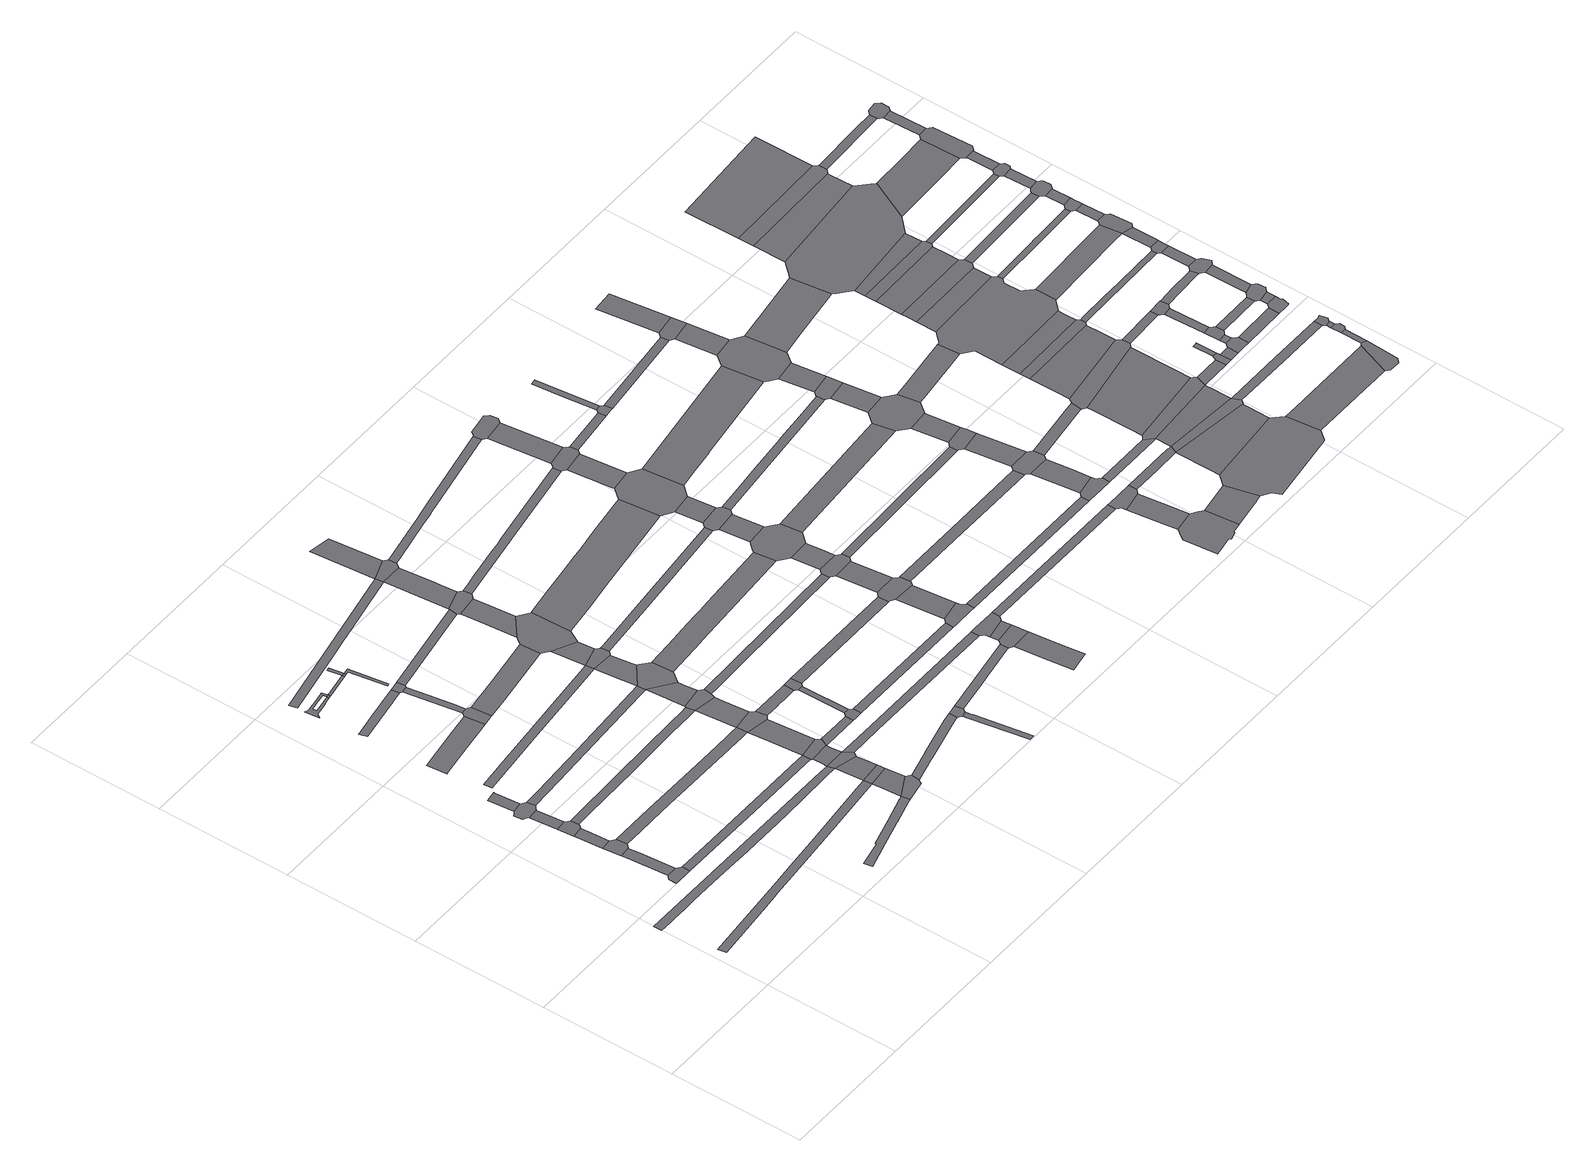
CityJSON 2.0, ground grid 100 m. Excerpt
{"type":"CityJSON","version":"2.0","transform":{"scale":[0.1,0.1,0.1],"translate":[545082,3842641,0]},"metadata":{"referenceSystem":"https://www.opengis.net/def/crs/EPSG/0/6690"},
"CityObjects":{
"road1":{"type":"Road","geometry":[{"type":"MultiSurface","lod":"1","boundaries":[[[0,1,2,3,4,5,6,7,8,9]]]}]},
"road2":{"type":"Road","attributes":{"RoadStructureAttribute.sectionType":"1"},"geometry":[{"type":"MultiSurface","lod":"1","boundaries":[[[10,11,12,13,14,15,16,0,9]]]}]},
"road3":{"type":"Road","geometry":[{"type":"MultiSurface","lod":"1","boundaries":[[[17,18,14,13,19,20]]]}]},
"road4":{"type":"Road","attributes":{"RoadStructureAttribute.sectionType":"1"},"geometry":[{"type":"MultiSurface","lod":"1","boundaries":[[[21,22,23,24,25,18,17]]]}]},
"road5":{"type":"Road","geometry":[{"type":"MultiSurface","lod":"1","boundaries":[[[26,27,28,24,23,29,30,31]]]}]},
"road6":{"type":"Road","attributes":{"RoadStructureAttribute.sectionType":"1"},"geometry":[{"type":"MultiSurface","lod":"1","boundaries":[[[32,33,28,27]]]}]},
"road7":{"type":"Road","geometry":[{"type":"MultiSurface","lod":"1","boundaries":[[[34,35,36,37,38,39,40,41,42,43,33,32,44,45,46,47]]]}]},
"road8":{"type":"Road","attributes":{"RoadStructureAttribute.sectionType":"1"},"geometry":[{"type":"MultiSurface","lod":"1","boundaries":[[[48,49,50,37,36]]]}]},
"road9":{"type":"Road","attributes":{"RoadStructureAttribute.sectionType":"1"},"geometry":[{"type":"MultiSurface","lod":"1","boundaries":[[[51,52,53,54,55,56,57,58,59,60,61,62,63,64,65,66,67,68]]]}]},
"road10":{"type":"Road","attributes":{"RoadStructureAttribute.sectionType":"1"},"geometry":[{"type":"MultiSurface","lod":"1","boundaries":[[[69,70,71,72,73,74,75,76,77,78,79,80,81,82,83,84,85,86,87,88,89,90]]]}]},
"road11":{"type":"Road","attributes":{"RoadStructureAttribute.sectionType":"1"},"geometry":[{"type":"MultiSurface","lod":"1","boundaries":[[[91,92,93,94,95,96,97,98,99,100]]]}]},
"road12":{"type":"Road","geometry":[{"type":"MultiSurface","lod":"1","boundaries":[[[101,102,103,104,105,106,107,108,109,110,111,112,113,114,115,116,117,118,119],[120,121,122,123,124,125,126,127,128,129,119]]]}]},
"road13":{"type":"Road","attributes":{"RoadStructureAttribute.sectionType":"1"},"geometry":[{"type":"MultiSurface","lod":"1","boundaries":[[[130,131,132,8,7,133,134,135,136,137,138]]]}]},
"road14":{"type":"Road","attributes":{"RoadStructureAttribute.sectionType":"1"},"geometry":[{"type":"MultiSurface","lod":"1","boundaries":[[[139,140,141,142,143,144,145]]]}]},
"road15":{"type":"Road","attributes":{"RoadStructureAttribute.sectionType":"1"},"geometry":[{"type":"MultiSurface","lod":"1","boundaries":[[[146,147,148,149,150,20,19,151,152,153,154,155,156,157,158,159,160,161]]]}]},
"road16":{"type":"Road","geometry":[{"type":"MultiSurface","lod":"1","boundaries":[[[101,119,118,162]]]}]},
"road17":{"type":"Road","attributes":{"RoadStructureAttribute.sectionType":"1"},"geometry":[{"type":"MultiSurface","lod":"1","boundaries":[[[163,164,165,166,167,168,169,170,171,172,173,174,175,176]]]}]},
"road18":{"type":"Road","attributes":{"RoadStructureAttribute.sectionType":"1"},"geometry":[{"type":"MultiSurface","lod":"1","boundaries":[[[177,178,179,180,181,31,30,182,183,184,185,186,187,188,189,190]]]}]},
"road19":{"type":"Road","geometry":[{"type":"MultiSurface","lod":"1","boundaries":[[[191,101,162,192]]]}]},
"road20":{"type":"Road","attributes":{"RoadStructureAttribute.sectionType":"1"},"geometry":[{"type":"MultiSurface","lod":"1","boundaries":[[[193,194,195,196,197,198,47,46,199,200,201,202]]]}]},
"road21":{"type":"Road","geometry":[{"type":"MultiSurface","lod":"1","boundaries":[[[203,204,205,206,91,100,207,208,209]]]}]},
"road22":{"type":"Road","attributes":{"RoadStructureAttribute.sectionType":"1"},"geometry":[{"type":"MultiSurface","lod":"1","boundaries":[[[210,211,212,213,205,204]]]}]},
"road23":{"type":"Road","attributes":{"RoadStructureAttribute.sectionType":"1"},"geometry":[{"type":"MultiSurface","lod":"1","boundaries":[[[214,215,216,217,218,219,220,221,222,223,224]]]}]},
"road24":{"type":"Road","geometry":[{"type":"MultiSurface","lod":"1","boundaries":[[[191,192,225,226]]]}]},
"road25":{"type":"Road","geometry":[{"type":"MultiSurface","lod":"1","boundaries":[[[227,228,139,145,213,212,229]]]}]},
"road26":{"type":"Road","geometry":[{"type":"MultiSurface","lod":"1","boundaries":[[[230,231,191,226]]]}]},
"road27":{"type":"Road","geometry":[{"type":"MultiSurface","lod":"1","boundaries":[[[232,233,234,235,226,225]]]}]},
"road28":{"type":"Road","attributes":{"RoadStructureAttribute.sectionType":"1"},"geometry":[{"type":"MultiSurface","lod":"1","boundaries":[[[236,237,238,239,240,241,242,243]]]}]},
"road29":{"type":"Road","geometry":[{"type":"MultiSurface","lod":"1","boundaries":[[[244,245,163,176,246,247,248,249]]]}]},
"road30":{"type":"Road","attributes":{"RoadStructureAttribute.sectionType":"1"},"geometry":[{"type":"MultiSurface","lod":"1","boundaries":[[[250,251,68,252,253,163,245]]]}]},
"road31":{"type":"Road","geometry":[{"type":"MultiSurface","lod":"1","boundaries":[[[254,51,68,251]]]}]},
"road32":{"type":"Road","attributes":{"RoadStructureAttribute.sectionType":"1"},"geometry":[{"type":"MultiSurface","lod":"1","boundaries":[[[255,256,257,209,208,258,259,260]]]}]},
"road33":{"type":"Road","attributes":{"RoadStructureAttribute.sectionType":"1"},"geometry":[{"type":"MultiSurface","lod":"1","boundaries":[[[89,51,254,261]]]}]},
"road34":{"type":"Road","geometry":[{"type":"MultiSurface","lod":"1","boundaries":[[[90,89,261,262,263]]]}]},
"road35":{"type":"Road","attributes":{"RoadStructureAttribute.sectionType":"1"},"geometry":[{"type":"MultiSurface","lod":"1","boundaries":[[[264,265,266,267,268,269,270,271,272,273,274,275,90,263]]]}]},
"road36":{"type":"Road","geometry":[{"type":"MultiSurface","lod":"1","boundaries":[[[276,277,138,137,278,270,269,279]]]}]},
"road37":{"type":"Road","attributes":{"RoadStructureAttribute.sectionType":"1"},"geometry":[{"type":"MultiSurface","lod":"1","boundaries":[[[280,281,227,229,282,283,284,285,286,287]]]}]},
"road38":{"type":"Road","attributes":{"RoadStructureAttribute.sectionType":"1"},"geometry":[{"type":"MultiSurface","lod":"1","boundaries":[[[160,288,289,138,277,290]]]}]},
"road39":{"type":"Road","geometry":[{"type":"MultiSurface","lod":"1","boundaries":[[[291,161,160,290,292,293]]]}]},
"road40":{"type":"Road","attributes":{"RoadStructureAttribute.sectionType":"1"},"geometry":[{"type":"MultiSurface","lod":"1","boundaries":[[[190,294,161,291,295,296]]]}]},
"road41":{"type":"Road","geometry":[{"type":"MultiSurface","lod":"1","boundaries":[[[297,298,299,177,190,296,300,301,302]]]}]},
"road42":{"type":"Road","attributes":{"RoadStructureAttribute.sectionType":"1"},"geometry":[{"type":"MultiSurface","lod":"1","boundaries":[[[303,298,297,304,305]]]}]},
"road43":{"type":"Road","attributes":{"RoadStructureAttribute.sectionType":"1"},"geometry":[{"type":"MultiSurface","lod":"1","boundaries":[[[306,279,269,307,308,309,310,311]]]}]},
"road44":{"type":"Road","attributes":{"RoadStructureAttribute.sectionType":"1"},"geometry":[{"type":"MultiSurface","lod":"1","boundaries":[[[224,312,313,193,314,315,316]]]}]},
"road45":{"type":"Road","geometry":[{"type":"MultiSurface","lod":"1","boundaries":[[[314,193,202,317,303,305,318,319]]]}]},
"road46":{"type":"Road","attributes":{"RoadStructureAttribute.sectionType":"1"},"geometry":[{"type":"MultiSurface","lod":"1","boundaries":[[[320,321,322,323,249,248,324,325,326,327]]]}]},
"road47":{"type":"Road","geometry":[{"type":"MultiSurface","lod":"1","boundaries":[[[328,329,214,224,316,330,331,332]]]}]},
"road48":{"type":"Road","attributes":{"RoadStructureAttribute.sectionType":"1"},"geometry":[{"type":"MultiSurface","lod":"1","boundaries":[[[333,334,335,336,214,329,337]]]}]},
"road49":{"type":"Road","attributes":{"RoadStructureAttribute.sectionType":"1"},"geometry":[{"type":"MultiSurface","lod":"1","boundaries":[[[338,339,340,293,292,341,342,343,344,345,346]]]}]},
"road50":{"type":"Road","geometry":[{"type":"MultiSurface","lod":"1","boundaries":[[[347,348,349,350,351,255,260,352,333,337,353,354]]]}]},
"road51":{"type":"Road","geometry":[{"type":"MultiSurface","lod":"1","boundaries":[[[355,356,311,310,357,358,359,360,361,362,363]]]}]},
"road52":{"type":"Road","attributes":{"RoadStructureAttribute.sectionType":"1"},"geometry":[{"type":"MultiSurface","lod":"1","boundaries":[[[364,365,366,367,350,349]]]}]},
"road53":{"type":"Road","attributes":{"RoadStructureAttribute.sectionType":"1"},"geometry":[{"type":"MultiSurface","lod":"1","boundaries":[[[368,355,363,369]]]}]},
"road54":{"type":"Road","geometry":[{"type":"MultiSurface","lod":"1","boundaries":[[[370,371,280,287,366,365,372,373]]]}]},
"road55":{"type":"Road","geometry":[{"type":"MultiSurface","lod":"1","boundaries":[[[374,346,345,375,368,369,376,377,378]]]}]},
"road56":{"type":"Road","attributes":{"RoadStructureAttribute.sectionType":"1"},"geometry":[{"type":"MultiSurface","lod":"1","boundaries":[[[379,380,381,243,382,371,370]]]}]},
"road57":{"type":"Road","attributes":{"RoadStructureAttribute.sectionType":"1"},"geometry":[{"type":"MultiSurface","lod":"1","boundaries":[[[383,384,385,386,387,388,389]]]}]},
"road58":{"type":"Road","geometry":[{"type":"MultiSurface","lod":"1","boundaries":[[[390,391,392,236,243,381,393,394]]]}]},
"road59":{"type":"Road","attributes":{"RoadStructureAttribute.sectionType":"1"},"geometry":[{"type":"MultiSurface","lod":"1","boundaries":[[[395,392,391,396]]]}]},
"road60":{"type":"Road","geometry":[{"type":"MultiSurface","lod":"1","boundaries":[[[397,398,399,320,327,400,386,385,401,402]]]}]},
"road61":{"type":"Road","attributes":{"RoadStructureAttribute.sectionType":"1"},"geometry":[{"type":"MultiSurface","lod":"1","boundaries":[[[403,404,263,262,405,406,407,408]]]}]},
"road62":{"type":"Road","attributes":{"RoadStructureAttribute.sectionType":"1"},"geometry":[{"type":"MultiSurface","lod":"1","boundaries":[[[409,410,411,412,302,301,413,414,415,416,417]]]}]},
"road63":{"type":"Road","attributes":{"RoadStructureAttribute.sectionType":"1"},"geometry":[{"type":"MultiSurface","lod":"1","boundaries":[[[361,360,418,419]]]}]},
"road64":{"type":"Road","attributes":{"RoadStructureAttribute.sectionType":"1"},"geometry":[{"type":"MultiSurface","lod":"1","boundaries":[[[420,421,422,423,424,425,426,427,319,318,428,429,430]]]}]},
"road65":{"type":"Road","attributes":{"RoadStructureAttribute.sectionType":"1"},"geometry":[{"type":"MultiSurface","lod":"1","boundaries":[[[431,397,402,432,433,434]]]}]},
"road66":{"type":"Road","attributes":{"RoadStructureAttribute.sectionType":"1"},"geometry":[{"type":"MultiSurface","lod":"1","boundaries":[[[378,377,435,436]]]}]},
"road67":{"type":"Road","attributes":{"RoadStructureAttribute.sectionType":"1"},"geometry":[{"type":"MultiSurface","lod":"1","boundaries":[[[437,438,439,332,331,440,441,442]]]}]},
"road68":{"type":"Road","attributes":{"RoadStructureAttribute.sectionType":"1"},"geometry":[{"type":"MultiSurface","lod":"1","boundaries":[[[443,444,445,446,447,448,449,450,451,452,354,353,453,454,455,456,457]]]}]},
"road69":{"type":"Road","attributes":{"RoadStructureAttribute.sectionType":"1"},"geometry":[{"type":"MultiSurface","lod":"1","boundaries":[[[458,459,460,461,462,463,373,372,464,465,466,467,468]]]}]},
"road70":{"type":"Road","attributes":{"RoadStructureAttribute.sectionType":"1"},"geometry":[{"type":"MultiSurface","lod":"1","boundaries":[[[469,470,471,472,473,474,394,393,475,476,477,478,479,480,481,482]]]}]},
"road71":{"type":"Road","attributes":{"RoadStructureAttribute.sectionType":"1"},"geometry":[{"type":"MultiSurface","lod":"1","boundaries":[[[483,484,485,486,487,488,489]]]}]},
"road72":{"type":"Road","geometry":[{"type":"MultiSurface","lod":"1","boundaries":[[[490,491,492,431,434,493,486,485]]]}]},
"road73":{"type":"Road","attributes":{"RoadStructureAttribute.sectionType":"1"},"geometry":[{"type":"MultiSurface","lod":"1","boundaries":[[[494,495,491,490]]]}]},
"road74":{"type":"Road","geometry":[{"type":"MultiSurface","lod":"1","boundaries":[[[496,497,498,408,407,499,500,495,494,501,502]]]}]},
"road75":{"type":"Road","geometry":[{"type":"MultiSurface","lod":"1","boundaries":[[[503,504,505,506,507,419,418,508,509,510,511,512,513]]]}]},
"road76":{"type":"Road","attributes":{"RoadStructureAttribute.sectionType":"1"},"geometry":[{"type":"MultiSurface","lod":"1","boundaries":[[[514,506,505,515]]]}]},
"road77":{"type":"Road","geometry":[{"type":"MultiSurface","lod":"1","boundaries":[[[516,517,518,436,435,519,514,515,520,521,522,523]]]}]},
"road78":{"type":"Road","attributes":{"RoadStructureAttribute.sectionType":"1"},"geometry":[{"type":"MultiSurface","lod":"1","boundaries":[[[524,525,518,517]]]}]},
"road79":{"type":"Road","geometry":[{"type":"MultiSurface","lod":"1","boundaries":[[[526,527,409,417,528,525,524,529,530,531,532,533,534]]]}]},
"road80":{"type":"Road","attributes":{"RoadStructureAttribute.sectionType":"1"},"geometry":[{"type":"MultiSurface","lod":"1","boundaries":[[[535,536,537,526,534]]]}]},
"road81":{"type":"Road","geometry":[{"type":"MultiSurface","lod":"1","boundaries":[[[538,539,540,541,420,430,537,536,542,543]]]}]},
"road82":{"type":"Road","attributes":{"RoadStructureAttribute.sectionType":"1"},"geometry":[{"type":"MultiSurface","lod":"1","boundaries":[[[544,545,540,539]]]}]},
"road83":{"type":"Road","geometry":[{"type":"MultiSurface","lod":"1","boundaries":[[[546,547,548,437,442,545,544,549,550,551]]]}]},
"road84":{"type":"Road","attributes":{"RoadStructureAttribute.sectionType":"1"},"geometry":[{"type":"MultiSurface","lod":"1","boundaries":[[[552,553,548,547]]]}]},
"road85":{"type":"Road","geometry":[{"type":"MultiSurface","lod":"1","boundaries":[[[554,555,556,557,443,457,558,553,552,559,560,561]]]}]},
"road86":{"type":"Road","attributes":{"RoadStructureAttribute.sectionType":"1"},"geometry":[{"type":"MultiSurface","lod":"1","boundaries":[[[562,563,564,565,557,556]]]}]},
"road87":{"type":"Road","geometry":[{"type":"MultiSurface","lod":"1","boundaries":[[[566,567,568,569,458,468,570,563,562,571,572,573]]]}]},
"road88":{"type":"Road","attributes":{"RoadStructureAttribute.sectionType":"1"},"geometry":[{"type":"MultiSurface","lod":"1","boundaries":[[[574,575,568,567]]]}]},
"road89":{"type":"Road","geometry":[{"type":"MultiSurface","lod":"1","boundaries":[[[576,577,578,579,469,482,580,575,574,581,582,583]]]}]},
"road90":{"type":"Road","attributes":{"RoadStructureAttribute.sectionType":"1"},"geometry":[{"type":"MultiSurface","lod":"1","boundaries":[[[502,501,584,585]]]}]},
"road91":{"type":"Road","attributes":{"RoadStructureAttribute.sectionType":"1"},"geometry":[{"type":"MultiSurface","lod":"1","boundaries":[[[586,513,512,587,588,589]]]}]},
"road92":{"type":"Road","attributes":{"RoadStructureAttribute.sectionType":"1"},"geometry":[{"type":"MultiSurface","lod":"1","boundaries":[[[590,573,572,591]]]}]},
"road93":{"type":"Road","attributes":{"RoadStructureAttribute.sectionType":"1"},"geometry":[{"type":"MultiSurface","lod":"1","boundaries":[[[592,593,523,522,594,595,596,597,598]]]}]},
"road94":{"type":"Road","attributes":{"RoadStructureAttribute.sectionType":"1"},"geometry":[{"type":"MultiSurface","lod":"1","boundaries":[[[599,600,601,532,531,602,603]]]}]},
"road95":{"type":"Road","attributes":{"RoadStructureAttribute.sectionType":"1"},"geometry":[{"type":"MultiSurface","lod":"1","boundaries":[[[604,605,606,543,542,607]]]}]},
"road96":{"type":"Road","attributes":{"RoadStructureAttribute.sectionType":"1"},"geometry":[{"type":"MultiSurface","lod":"1","boundaries":[[[608,609,610,611,612,613,614,551,550,615]]]}]},
"road97":{"type":"Road","geometry":[{"type":"MultiSurface","lod":"1","boundaries":[[[616,617,618,590,591,619,620,621,622]]]}]},
"road98":{"type":"Road","attributes":{"RoadStructureAttribute.sectionType":"1"},"geometry":[{"type":"MultiSurface","lod":"1","boundaries":[[[623,624,625,626,618,617]]]}]},
"road99":{"type":"Road","attributes":{"RoadStructureAttribute.sectionType":"1"},"geometry":[{"type":"MultiSurface","lod":"1","boundaries":[[[627,628,629,561,560,630,631,632,633,634]]]}]},
"road100":{"type":"Road","geometry":[{"type":"MultiSurface","lod":"1","boundaries":[[[635,636,637,638,639,640,641,642,643,644,645,646,647,648,649,650,651]]]}]},
"road101":{"type":"Road","attributes":{"RoadStructureAttribute.sectionType":"1"},"geometry":[{"type":"MultiSurface","lod":"1","boundaries":[[[652,653,654,655,638,637]]]}]},
"road102":{"type":"Road","geometry":[{"type":"MultiSurface","lod":"1","boundaries":[[[656,657,658,659,660,585,584,661,662,654,653,663,664,665]]]}]},
"road103":{"type":"Road","attributes":{"RoadStructureAttribute.sectionType":"1"},"geometry":[{"type":"MultiSurface","lod":"1","boundaries":[[[666,622,621,667]]]}]},
"road104":{"type":"Road","geometry":[{"type":"MultiSurface","lod":"1","boundaries":[[[668,669,670,671,589,588,672,673,674,675,676,677]]]}]},
"road105":{"type":"Road","attributes":{"RoadStructureAttribute.sectionType":"1"},"geometry":[{"type":"MultiSurface","lod":"1","boundaries":[[[678,679,680,671,670]]]}]},
"road106":{"type":"Road","geometry":[{"type":"MultiSurface","lod":"1","boundaries":[[[681,682,683,684,685,686,598,597,687,680,679,688,689]]]}]},
"road107":{"type":"Road","attributes":{"RoadStructureAttribute.sectionType":"1"},"geometry":[{"type":"MultiSurface","lod":"1","boundaries":[[[690,691,684,683]]]}]},
"road108":{"type":"Road","geometry":[{"type":"MultiSurface","lod":"1","boundaries":[[[692,693,694,695,599,603,696,691,690]]]}]},
"road109":{"type":"Road","attributes":{"function":"3","RoadStructureAttribute.sectionType":"1"},"geometry":[{"type":"MultiSurface","lod":"1","boundaries":[[[697,698,699,700,701,651,650,702,703,704]]]}]},
"road110":{"type":"Road","attributes":{"RoadStructureAttribute.sectionType":"1"},"geometry":[{"type":"MultiSurface","lod":"1","boundaries":[[[705,706,694,693]]]}]},
"road111":{"type":"Road","geometry":[{"type":"MultiSurface","lod":"1","boundaries":[[[707,708,604,607,706,705,709,710]]]}]},
"road112":{"type":"Road","attributes":{"RoadStructureAttribute.sectionType":"1"},"geometry":[{"type":"MultiSurface","lod":"1","boundaries":[[[711,712,708,707]]]}]},
"road113":{"type":"Road","geometry":[{"type":"MultiSurface","lod":"1","boundaries":[[[713,714,715,608,615,716,712,711]]]}]},
"road114":{"type":"Road","attributes":{"RoadStructureAttribute.sectionType":"1"},"geometry":[{"type":"MultiSurface","lod":"1","boundaries":[[[717,718,719,720,665,664,721,722,723,724]]]}]},
"road115":{"type":"Road","attributes":{"RoadStructureAttribute.sectionType":"1"},"geometry":[{"type":"MultiSurface","lod":"1","boundaries":[[[725,726,714,713]]]}]},
"road116":{"type":"Road","attributes":{"RoadStructureAttribute.sectionType":"1"},"geometry":[{"type":"MultiSurface","lod":"1","boundaries":[[[677,676,727,728,729]]]}]},
"road117":{"type":"Road","geometry":[{"type":"MultiSurface","lod":"1","boundaries":[[[730,731,732,733,627,634,734,726,725,735,736,737]]]}]},
"road118":{"type":"Road","attributes":{"RoadStructureAttribute.sectionType":"1"},"geometry":[{"type":"MultiSurface","lod":"1","boundaries":[[[738,739,740,689,688,741,742,743,744]]]}]},
"road119":{"type":"Road","attributes":{"RoadStructureAttribute.sectionType":"1"},"geometry":[{"type":"MultiSurface","lod":"1","boundaries":[[[745,746,732,731]]]}]},
"road120":{"type":"Road","geometry":[{"type":"MultiSurface","lod":"1","boundaries":[[[747,748,666,667,746,745]]]}]},
"road121":{"type":"Road","attributes":{"RoadStructureAttribute.sectionType":"1"},"geometry":[{"type":"MultiSurface","lod":"1","boundaries":[[[749,750,748,747]]]}]},
"road122":{"type":"Road","attributes":{"RoadStructureAttribute.sectionType":"1"},"geometry":[{"type":"MultiSurface","lod":"1","boundaries":[[[751,752,753,710,709,754,755,756,757]]]}]},
"road123":{"type":"Road","geometry":[{"type":"MultiSurface","lod":"1","boundaries":[[[758,759,760,697,704,761,762,763,764,765,766,767,768,769]]]}]},
"road124":{"type":"Road","geometry":[{"type":"MultiSurface","lod":"1","boundaries":[[[723,770,759,758,771,772,773,774]]]}]},
"road125":{"type":"Road","geometry":[{"type":"MultiSurface","lod":"1","boundaries":[[[724,723,774,775,776,777]]]}]},
"road126":{"type":"Road","geometry":[{"type":"MultiSurface","lod":"1","boundaries":[[[778,779,780,728,781,782,783,724,777]]]}]},
"road127":{"type":"Road","attributes":{"RoadStructureAttribute.sectionType":"1"},"geometry":[{"type":"MultiSurface","lod":"1","boundaries":[[[784,785,737,736,786,787]]]}]},
"road128":{"type":"Road","geometry":[{"type":"MultiSurface","lod":"1","boundaries":[[[788,789,790,791,729,728,780,792]]]}]},
"road129":{"type":"Road","geometry":[{"type":"MultiSurface","lod":"1","boundaries":[[[793,794,795,796,797,790,789]]]}]},
"road130":{"type":"Road","geometry":[{"type":"MultiSurface","lod":"1","boundaries":[[[798,799,800,801,802,738,744,803,795,794,804,805]]]}]},
"road131":{"type":"Road","geometry":[{"type":"MultiSurface","lod":"1","boundaries":[[[806,807,808,809,800,799]]]}]},
"road132":{"type":"Road","geometry":[{"type":"MultiSurface","lod":"1","boundaries":[[[810,811,812,808,807,813,814,815]]]}]},
"road133":{"type":"Road","attributes":{"RoadStructureAttribute.sectionType":"1"},"geometry":[{"type":"MultiSurface","lod":"1","boundaries":[[[816,817,818,812,811]]]}]},
"road134":{"type":"Road","geometry":[{"type":"MultiSurface","lod":"1","boundaries":[[[819,820,821,822,823,751,757,824,825,818,817,826,827,828,829,830,831,832,833,834,835]]]}]},
"road135":{"type":"Road","attributes":{"RoadStructureAttribute.sectionType":"1"},"geometry":[{"type":"MultiSurface","lod":"1","boundaries":[[[836,792,780,837,838]]]}]},
"road136":{"type":"Road","geometry":[{"type":"MultiSurface","lod":"1","boundaries":[[[839,840,841,820,819]]]}]},
"road137":{"type":"Road","geometry":[{"type":"MultiSurface","lod":"1","boundaries":[[[842,843,844,845,841,840,846,847]]]}]},
"road138":{"type":"Road","attributes":{"function":"3","RoadStructureAttribute.sectionType":"1"},"geometry":[{"type":"MultiSurface","lod":"1","boundaries":[[[848,769,768,849,850,851,852,853,854]]]}]},
"road139":{"type":"Road","geometry":[{"type":"MultiSurface","lod":"1","boundaries":[[[855,856,836,838,857,858,859,860]]]}]},
"road140":{"type":"Road","attributes":{"RoadStructureAttribute.sectionType":"1"},"geometry":[{"type":"MultiSurface","lod":"1","boundaries":[[[861,862,863,843,842]]]}]},
"road141":{"type":"Road","geometry":[{"type":"MultiSurface","lod":"1","boundaries":[[[864,865,866,855,860]]]}]},
"road142":{"type":"Road","geometry":[{"type":"MultiSurface","lod":"1","boundaries":[[[867,868,869,870,863,862,871,872]]]}]},
"road143":{"type":"Road","attributes":{"RoadStructureAttribute.sectionType":"1"},"geometry":[{"type":"MultiSurface","lod":"1","boundaries":[[[873,858,857,874]]]}]},
"road144":{"type":"Road","attributes":{"RoadStructureAttribute.sectionType":"1"},"geometry":[{"type":"MultiSurface","lod":"1","boundaries":[[[875,876,877,869,868]]]}]},
"road145":{"type":"Road","attributes":{"RoadStructureAttribute.sectionType":"1"},"geometry":[{"type":"MultiSurface","lod":"1","boundaries":[[[878,879,777,776,880,881,882]]]}]},
"road146":{"type":"Road","attributes":{"RoadStructureAttribute.sectionType":"1"},"geometry":[{"type":"MultiSurface","lod":"1","boundaries":[[[883,805,804,884]]]}]},
"road147":{"type":"Road","geometry":[{"type":"MultiSurface","lod":"1","boundaries":[[[885,886,887,888,889,873,874,890,891,892]]]}]},
"road148":{"type":"Road","attributes":{"RoadStructureAttribute.sectionType":"1"},"geometry":[{"type":"MultiSurface","lod":"1","boundaries":[[[893,894,888,887]]]}]},
"road149":{"type":"Road","geometry":[{"type":"MultiSurface","lod":"1","boundaries":[[[895,896,897,898,894,893,899,900,901,902]]]}]},
"road150":{"type":"Road","geometry":[{"type":"MultiSurface","lod":"1","boundaries":[[[903,904,905,906,907,908,784,787,909,876,875,910,911]]]}]},
"road151":{"type":"Road","attributes":{"RoadStructureAttribute.sectionType":"1"},"geometry":[{"type":"MultiSurface","lod":"1","boundaries":[[[912,913,898,897]]]}]},
"road152":{"type":"Road","geometry":[{"type":"MultiSurface","lod":"1","boundaries":[[[914,883,884,915,916,913,912,917,918,919]]]}]},
"road153":{"type":"Road","attributes":{"RoadStructureAttribute.sectionType":"1"},"geometry":[{"type":"MultiSurface","lod":"1","boundaries":[[[920,921,906,905]]]}]},
"road154":{"type":"Road","geometry":[{"type":"MultiSurface","lod":"1","boundaries":[[[922,923,854,853,924,925,926,927,928]]]}]},
"road155":{"type":"Road","attributes":{"RoadStructureAttribute.sectionType":"1"},"geometry":[{"type":"MultiSurface","lod":"1","boundaries":[[[929,892,891,930]]]}]},
"road156":{"type":"Road","geometry":[{"type":"MultiSurface","lod":"1","boundaries":[[[931,932,921,920,933,934,935]]]}]},
"road157":{"type":"Road","attributes":{"RoadStructureAttribute.sectionType":"1"},"geometry":[{"type":"MultiSurface","lod":"1","boundaries":[[[936,937,938,939,815,814,940,941,942,943,944]]]}]},
"road158":{"type":"Road","attributes":{"RoadStructureAttribute.sectionType":"1"},"geometry":[{"type":"MultiSurface","lod":"1","boundaries":[[[945,946,902,901,947,948]]]}]},
"road159":{"type":"Road","geometry":[{"type":"MultiSurface","lod":"1","boundaries":[[[949,950,951,932,931]]]}]},
"road160":{"type":"Road","attributes":{"RoadStructureAttribute.sectionType":"1"},"geometry":[{"type":"MultiSurface","lod":"1","boundaries":[[[952,922,928,953,954]]]}]},
"road161":{"type":"Road","geometry":[{"type":"MultiSurface","lod":"1","boundaries":[[[955,952,954,956,957,958,959]]]}]},
"road162":{"type":"Road","attributes":{"RoadStructureAttribute.sectionType":"1"},"geometry":[{"type":"MultiSurface","lod":"1","boundaries":[[[960,961,962,963,914,919,964,965,966]]]}]},
"road163":{"type":"Road","attributes":{"RoadStructureAttribute.sectionType":"1"},"geometry":[{"type":"MultiSurface","lod":"1","boundaries":[[[967,968,828,827,969,970]]]}]},
"road164":{"type":"Road","attributes":{"RoadStructureAttribute.sectionType":"1"},"geometry":[{"type":"MultiSurface","lod":"1","boundaries":[[[971,972,973,955,959]]]}]},
"road165":{"type":"Road","geometry":[{"type":"MultiSurface","lod":"1","boundaries":[[[974,975,882,881,976,973,972,977,978,979]]]}]},
"road166":{"type":"Road","attributes":{"RoadStructureAttribute.sectionType":"1"},"geometry":[{"type":"MultiSurface","lod":"1","boundaries":[[[980,981,982,983,984,835,834,985,986]]]}]},
"road167":{"type":"Road","geometry":[{"type":"MultiSurface","lod":"1","boundaries":[[[987,988,929,930,989,990,991,992,993,994]]]}]},
"road168":{"type":"Road","attributes":{"RoadStructureAttribute.sectionType":"1"},"geometry":[{"type":"MultiSurface","lod":"1","boundaries":[[[995,996,987,994]]]}]},
"road169":{"type":"Road","attributes":{"RoadStructureAttribute.sectionType":"1"},"geometry":[{"type":"MultiSurface","lod":"1","boundaries":[[[997,998,847,846,999,1000,1001,1002]]]}]},
"road170":{"type":"Road","geometry":[{"type":"MultiSurface","lod":"1","boundaries":[[[1003,1004,1005,1006,1007,945,948,1008,996,995,1009,1010,1011]]]}]},
"road171":{"type":"Road","attributes":{"RoadStructureAttribute.sectionType":"1"},"geometry":[{"type":"MultiSurface","lod":"1","boundaries":[[[1012,1013,1014,1015,1016,1017,1018,1006,1005]]]}]},
"road172":{"type":"Road","attributes":{"RoadStructureAttribute.sectionType":"1"},"geometry":[{"type":"MultiSurface","lod":"1","boundaries":[[[1019,872,871,1020]]]}]},
"road173":{"type":"Road","geometry":[{"type":"MultiSurface","lod":"1","boundaries":[[[1021,1022,1023,1024,960,966,1025,1026,1015,1014,1027,1028]]]}]},
"road174":{"type":"Road","attributes":{"RoadStructureAttribute.sectionType":"1"},"geometry":[{"type":"MultiSurface","lod":"1","boundaries":[[[1029,1030,1023,1022]]]}]},
"road175":{"type":"Road","geometry":[{"type":"MultiSurface","lod":"1","boundaries":[[[1031,1032,1033,1034,944,943,1030,1029]]]}]},
"road176":{"type":"Road","attributes":{"RoadStructureAttribute.sectionType":"1"},"geometry":[{"type":"MultiSurface","lod":"1","boundaries":[[[970,1035,1036,1033,1032,1037,1038]]]}]},
"road177":{"type":"Road","attributes":{"RoadStructureAttribute.sectionType":"1"},"geometry":[{"type":"MultiSurface","lod":"1","boundaries":[[[1039,1040,1041,911,910,1042,1043,1044]]]}]},
"road178":{"type":"Road","geometry":[{"type":"MultiSurface","lod":"1","boundaries":[[[1045,1046,1047,1048,967,970,1038,1049,1050]]]}]},
"road179":{"type":"Road","attributes":{"RoadStructureAttribute.sectionType":"1"},"geometry":[{"type":"MultiSurface","lod":"1","boundaries":[[[1051,1052,1046,1045]]]}]},
"road180":{"type":"Road","geometry":[{"type":"MultiSurface","lod":"1","boundaries":[[[1053,1054,1055,1056,1057,980,986,1058,1059,1052,1051]]]}]},
"road181":{"type":"Road","attributes":{"RoadStructureAttribute.sectionType":"1"},"geometry":[{"type":"MultiSurface","lod":"1","boundaries":[[[1060,1061,1056,1055]]]}]},
"road182":{"type":"Road","attributes":{"RoadStructureAttribute.sectionType":"1"},"geometry":[{"type":"MultiSurface","lod":"1","boundaries":[[[1062,1063,1064,935,934,1065]]]}]},
"road183":{"type":"Road","geometry":[{"type":"MultiSurface","lod":"1","boundaries":[[[1066,1067,1068,1069,1070,1071,997,1002,1072,1073,1061,1060,1074,1075,1076,1077]]]}]},
"road184":{"type":"Road","attributes":{"RoadStructureAttribute.sectionType":"1"},"geometry":[{"type":"MultiSurface","lod":"1","boundaries":[[[1078,1079,1069,1068]]]}]},
"road185":{"type":"Road","geometry":[{"type":"MultiSurface","lod":"1","boundaries":[[[1080,1081,1082,1019,1020,1079,1078,1083,1084,1085,1086,1087,1088]]]}]},
"road186":{"type":"Road","attributes":{"RoadStructureAttribute.sectionType":"1"},"geometry":[{"type":"MultiSurface","lod":"1","boundaries":[[[1089,1090,1080,1088]]]}]},
"road187":{"type":"Road","geometry":[{"type":"MultiSurface","lod":"1","boundaries":[[[1091,1092,1093,1039,1044,1094,1095,1090,1089,1096,1097,1098]]]}]},
"road188":{"type":"Road","attributes":{"RoadStructureAttribute.sectionType":"1"},"geometry":[{"type":"MultiSurface","lod":"1","boundaries":[[[1099,1100,1092,1091]]]}]},
"road189":{"type":"Road","geometry":[{"type":"MultiSurface","lod":"1","boundaries":[[[1101,1102,1103,1104,1062,1065,1105,1106,1100,1099,1107,1108,1109,1110]]]}]}
},
"vertices":[
[425,1090,0],[421,1086,0],[396,1064,0],[396,1004,0],[429,1004,0],[504,1003,0],[511,1003,0],[537,1003,0],[537,1063,0],[505,1089,0],
[481,1327,0],[477,1371,0],[474,1399,0],[470,1435,0],[391,1427,0],[396,1381,0],[423,1105,0],
[456,1570,0],[377,1563,0],[497,1464,0],[489,1544,0],
[456,1571,0],[443,1703,0],[436,1780,0],[356,1772,0],[359,1743,0],
[442,1882,0],[422,1900,0],[344,1892,0],[453,1802,0],[461,1813,0],[452,1872,0],
[402,2101,0],[323,2096,0],
[415,2197,0],[412,2200,0],[390,2217,0],[310,2206,0],[293,2194,0],[276,2183,0],[286,2122,0],[295,2117,0],[300,2113,0],[322,2098,0],[404,2104,0],[417,2116,0],[433,2130,0],[422,2191,0],
[371,2400,0],[371,2411,0],[291,2399,0],
[1844,619,0],[1796,614,0],[1478,581,0],[1241,555,0],[957,527,0],[749,507,0],[362,468,0],[75,439,0],[88,380,0],[287,400,0],[559,428,0],[663,438,0],[708,443,0],[756,447,0],[964,468,0],[1401,513,0],[1805,554,0],[1849,558,0],
[1743,881,0],[1464,882,0],[1091,883,0],[403,884,0],[4,886,0],[4,824,0],[89,824,0],[139,824,0],[248,824,0],[298,824,0],[339,824,0],[344,824,0],[542,823,0],[712,821,0],[901,820,0],[1071,819,0],[1206,820,0],[1462,823,0],[1743,828,0],[1815,829,0],[1823,829,0],[1808,880,0],
[809,2970,0],[776,2965,0],[724,2957,0],[652,2946,0],[337,2898,0],[317,2895,0],[332,2747,0],[349,2749,0],[593,2786,0],[831,2821,0],
[459,3768,0],[448,3813,0],[440,3813,0],[441,3810,0],[388,3802,0],[327,3792,0],[281,3784,0],[281,3786,0],[269,3786,0],[246,3793,0],[251,3753,0],[260,3686,0],[277,3716,0],[358,3731,0],[388,3737,0],[394,3738,0],[399,3739,0],[439,3746,0],[436,3763,0],[381,3754,0],[379,3754,0],[376,3753,0],[363,3751,0],[302,3742,0],[300,3759,0],[299,3769,0],[350,3777,0],[376,3781,0],[434,3790,0],
[1746,1061,0],[1143,1063,0],[778,1063,0],[794,1003,0],[1144,1002,0],[1359,1001,0],[1747,1000,0],[1799,1000,0],[1798,1061,0],
[728,3480,0],[459,3433,0],[287,3404,0],[305,3345,0],[646,3404,0],[734,3419,0],[738,3420,0],
[1695,1542,0],[1644,1542,0],[1467,1542,0],[1140,1542,0],[832,1543,0],[636,1464,0],[763,1465,0],[946,1465,0],[1117,1464,0],[1258,1464,0],[1444,1463,0],[1644,1462,0],[1704,1462,0],[1753,1462,0],[1757,1462,0],[1750,1543,0],
[461,3750,0],
[1870,345,0],[1866,343,0],[1844,337,0],[1644,281,0],[1431,221,0],[1433,212,0],[1243,170,0],[1256,112,0],[1460,169,0],[1659,223,0],[1672,227,0],[1718,240,0],[1851,276,0],[1878,284,0],
[1704,1905,0],[1652,1903,0],[1548,1901,0],[1269,1894,0],[970,1886,0],[573,1816,0],[741,1820,0],[898,1823,0],[1041,1827,0],[1248,1832,0],[1467,1839,0],[1659,1843,0],[1713,1844,0],[1720,1844,0],
[651,3802,0],[653,3785,0],
[1678,2265,0],[1610,2261,0],[992,2223,0],[545,2198,0],[492,2195,0],[452,2193,0],[691,2145,0],[998,2164,0],[1617,2200,0],[1683,2204,0],
[899,2984,0],[871,3005,0],[829,2997,0],[811,2972,0],[906,2832,0],[916,2834,0],[901,2982,0],
[861,3075,0],[829,3267,0],[805,3417,0],[757,3409,0],
[1633,2635,0],[1567,2628,0],[1226,2593,0],[1050,2574,0],[600,2527,0],[392,2506,0],[398,2444,0],[607,2466,0],[955,2503,0],[1574,2568,0],[1640,2575,0],
[675,3789,0],[673,3803,0],
[805,3493,0],[770,3487,0],[816,3434,0],
[655,3913,0],[632,3907,0],
[696,3793,0],[746,3519,0],[764,3524,0],[716,3811,0],
[1472,4158,0],[913,4047,0],[235,3911,0],[248,3852,0],[748,3952,0],[923,3987,0],[931,3989,0],[1481,4097,0],
[2052,414,0],[2027,432,0],[2038,314,0],[2050,339,0],[2053,344,0],[2061,407,0],
[2020,494,0],[2011,576,0],[1850,549,0],[1857,478,0],
[2005,636,0],
[1540,3076,0],[1535,3075,0],[1173,3022,0],[1076,2857,0],[1514,2922,0],[1551,2927,0],
[1989,787,0],
[2010,820,0],[1966,882,0],
[1964,893,0],[1964,901,0],[1962,921,0],[1957,968,0],[1955,988,0],[1955,996,0],[1807,989,0],[1807,985,0],[1811,912,0],[1811,910,0],[1811,901,0],[1810,895,0],
[1975,1066,0],[1959,1086,0],[1803,994,0],[1983,1056,0],
[1530,3621,0],[1348,3588,0],[833,3437,0],[930,3454,0],[1015,3469,0],[1232,3507,0],[1356,3529,0],[1520,3557,0],
[1773,1303,0],[1797,1070,0],[1924,1433,0],
[1910,1565,0],[1951,1455,0],[1939,1534,0],
[1748,1562,0],[1891,1756,0],[1885,1814,0],
[1872,1936,0],[1712,1914,0],[1711,1912,0],[1895,1841,0],[1898,1850,0],[1903,1911,0],
[1684,2203,0],[1863,2023,0],[1857,2081,0],
[2143,1055,0],[1960,995,0],[1969,995,0],[2065,994,0],[2240,996,0],[2239,1055,0],
[1661,2413,0],[1677,2274,0],[1826,2383,0],[1820,2415,0],[1797,2565,0],
[1684,2204,0],[1916,2161,0],[1902,2319,0],
[2648,552,0],[2579,540,0],[2269,461,0],[2245,454,0],[2241,391,0],[2269,399,0],[2602,482,0],[2649,491,0],
[1807,2660,0],[1786,2678,0],[1813,2581,0],[1825,2594,0],[1816,2653,0],
[1606,2887,0],[1618,2778,0],[1626,2699,0],[1632,2644,0],[1773,2803,0],
[2216,1533,0],[1994,1534,0],[1949,1534,0],[2004,1455,0],[2055,1455,0],[2080,1455,0],[2134,1455,0],[2232,1455,0],[2239,1534,0],
[1811,3194,0],[1795,3204,0],[1727,3250,0],[1581,3132,0],[1564,3109,0],[1588,2900,0],[1823,2892,0],[1813,3195,0],
[2260,1079,0],[2256,1075,0],[2263,996,0],[2274,996,0],[2294,996,0],[2322,996,0],[2322,1058,0],[2301,1077,0],[2300,1078,0],
[1707,3445,0],[1695,3560,0],[1539,3539,0],[1549,3444,0],
[2255,1435,0],[2294,1435,0],
[1683,3677,0],[1529,3626,0],[1723,3593,0],[1713,3652,0],
[2258,1535,0],[2236,1452,0],[2311,1454,0],[2313,1456,0],[2307,1535,0],
[1671,3798,0],[1667,3841,0],[1640,4101,0],[1482,4088,0],
[2727,429,0],[2724,446,0],[2718,480,0],[2680,465,0],[2685,438,0],[2765,5,0],[2803,9,0],
[1654,4197,0],[1628,4218,0],[1474,4158,0],[1663,4134,0],[1659,4193,0],
[1425,4634,0],[1587,4608,0],
[2721,564,0],[2688,558,0],[2672,556,0],[2672,472,0],[2721,486,0],[2734,505,0],
[2265,880,0],[2010,881,0],[2128,821,0],[2265,821,0],[3320,820,0],[3320,881,0],
[3180,1946,0],[2254,1920,0],[2171,1917,0],[1943,1911,0],[1951,1851,0],[2049,1854,0],[2228,1859,0],[2255,1861,0],[3185,1887,0],
[3287,996,0],[3287,1058,0],
[3079,2402,0],[2543,2365,0],[2462,2359,0],[2398,2355,0],[2332,2350,0],[2250,2344,0],[2216,2341,0],[2085,2332,0],[2227,2183,0],[2252,2185,0],[3102,2244,0],
[3337,667,0],[2941,540,0],[3065,562,0],[3342,609,0],
[3229,1459,0],[3225,1538,0],
[3077,2782,0],[2246,2698,0],[1845,2656,0],[1853,2597,0],[2247,2637,0],[3083,2722,0],
[2957,3366,0],[2883,3355,0],[2626,3316,0],[2588,3310,0],[2534,3302,0],[2453,3290,0],[2389,3280,0],[2241,3258,0],[2051,3230,0],[2044,3229,0],[1838,2895,0],[1858,2898,0],[2088,2932,0],[2244,2956,0],[2996,3068,0],
[2939,3866,0],[2236,3743,0],[2169,3731,0],[2129,3725,0],[1862,3678,0],[1790,3665,0],[1868,3618,0],[1870,3619,0],[2237,3682,0],[2326,3698,0],[2946,3807,0],
[2869,4435,0],[2231,4307,0],[2219,4304,0],[2113,4283,0],[2063,4273,0],[1979,4257,0],[1667,4134,0],[1721,4145,0],[2039,4209,0],[2059,4212,0],[2141,4229,0],[2167,4234,0],[2231,4248,0],[2878,4377,0],
[3576,277,0],[3562,385,0],[3536,593,0],[3375,585,0],[3398,402,0],[3428,163,0],[3587,190,0],
[3521,717,0],[3362,697,0],[3341,668,0],[3347,606,0],
[3512,789,0],[3354,760,0],
[3452,881,0],[3431,881,0],[3351,881,0],[3335,807,0],[3349,796,0],[3538,821,0],[3537,881,0],
[3491,1069,0],[3476,1083,0],[3472,1113,0],[3314,1085,0],[3300,1071,0],[3315,996,0],[3406,996,0],[3410,996,0],[3475,996,0],[3506,996,0],[3506,1054,0],
[3272,1434,0],[3434,1426,0],
[3441,1536,0],[3417,1566,0],[3254,1564,0],[3240,1459,0],[3439,1433,0],[3456,1457,0],[3456,1459,0],[3448,1536,0],
[3379,1866,0],[3220,1863,0],
[3205,1977,0],[3184,1950,0],[3189,1887,0],[3381,1868,0],[3400,1889,0],[3403,1893,0],[3398,1951,0],[3395,1951,0],[3366,1977,0],
[3354,2077,0],[3341,2190,0],[3181,2182,0],
[3375,2430,0],[3303,2487,0],[3143,2475,0],[3101,2427,0],[3408,2266,0],[3385,2422,0],
[3274,2713,0],[3116,2698,0],
[3292,2806,0],[3261,2830,0],[3102,2814,0],[3299,2744,0],[3300,2745,0],[3293,2806,0],
[3237,3035,0],[3079,3013,0],
[3189,3460,0],[3182,3464,0],[3180,3466,0],[3021,3443,0],[3075,3016,0],[3236,3038,0],[3301,3114,0],[3264,3411,0],
[3140,3804,0],[2978,3784,0],[3019,3459,0],[3021,3444,0],
[3152,3895,0],[3124,3923,0],[2966,3899,0],[2942,3866,0],[2950,3804,0],[3162,3833,0],[3164,3836,0],[3155,3896,0],
[3068,4373,0],[2908,4352,0],
[3083,4465,0],[3054,4492,0],[2895,4468,0],[2872,4435,0],[2881,4374,0],[3091,4404,0],[3092,4406,0],[3084,4465,0],
[4749,819,0],[4749,880,0],
[4162,1056,0],[4159,995,0],[4708,996,0],[4708,1056,0],
[3507,3936,0],[3514,3877,0],
[4279,1539,0],[3994,1538,0],[4001,1459,0],[4277,1459,0],[4279,1459,0],[4653,1460,0],[4643,1541,0],
[4576,1987,0],[3965,1968,0],[3419,1952,0],[3969,1909,0],[4583,1928,0],
[4457,2502,0],[3502,2431,0],[3500,2431,0],[4491,2344,0],
[4443,2928,0],[4194,2902,0],[4143,2896,0],[4021,2883,0],[3970,2878,0],[3668,2846,0],[3480,2826,0],[4450,2869,0],
[3564,3964,0],[3563,3965,0],[3523,3959,0],[3544,3881,0],[3559,3883,0],[3592,3886,0],[3585,3946,0],
[3533,4208,0],[3506,4430,0],[3467,4425,0],[3493,4204,0],
[4307,3568,0],[3619,3465,0],[3600,3462,0],[3387,3127,0],[3422,3132,0],[3629,3163,0],[3645,3165,0],[4350,3269,0],
[5044,385,0],[5043,386,0],[4992,423,0],[4835,396,0],[4797,342,0],[4777,314,0],[4807,66,0],[4882,79,0],[4951,91,0],[4952,91,0],[4959,85,0],[4968,78,0],[5025,95,0],[5024,103,0],[5085,113,0],[5101,116,0],[5072,364,0],
[4966,614,0],[4941,790,0],[4784,758,0],[4822,489,0],
[4939,880,0],[4895,880,0],[4874,880,0],[4859,880,0],[4779,880,0],[4765,805,0],[4779,793,0],[4956,807,0],[4967,819,0],[4967,880,0],
[4288,4028,0],[4295,3969,0],
[4907,1069,0],[4892,1082,0],[4888,1113,0],[4731,1084,0],[4791,996,0],[4823,996,0],[4873,996,0],[4891,996,0],[4923,996,0],[4923,1055,0],
[4871,1250,0],[4846,1436,0],[4685,1434,0],
[4859,1548,0],[4833,1570,0],[4828,1573,0],[4668,1572,0],[4653,1553,0],[4650,1550,0],[4662,1460,0],[4869,1466,0],[4861,1546,0],
[4777,1924,0],[4620,1901,0],
[4768,1986,0],[4760,2039,0],[4604,2017,0],[4581,1992,0],[4588,1928,0],
[5322,406,0],[5303,403,0],[5294,401,0],[5208,387,0],[5206,386,0],[5338,155,0],[5344,156,0],[5384,163,0],
[4724,2294,0],[4566,2278,0],
[4680,2596,0],[4521,2581,0],[4786,2374,0],[4759,2533,0],
[4641,2868,0],[4482,2846,0],
[4625,2982,0],[4467,2960,0],[4444,2929,0],[4451,2869,0],
[5407,880,0],[5394,880,0],[5382,880,0],[5378,880,0],[5188,820,0],[5189,820,0],[5382,821,0],[5410,880,0],
[4590,3236,0],[4430,3213,0],
[5384,997,0],[5409,997,0],[5352,1056,0],
[4581,3634,0],[4528,3669,0],[4370,3647,0],[4329,3596,0],[4378,3250,0],[4629,3287,0],[4651,3315,0],[4611,3614,0],
[5351,1613,0],[5288,1605,0],[4868,1547,0],[4870,1466,0],[5286,1524,0],[5339,1531,0],[5342,1529,0],
[4486,3969,0],[4328,3947,0],
[4470,4082,0],[4312,4060,0],
[4408,4520,0],[4249,4507,0],
[5271,2600,0],[5141,2583,0],[4858,2546,0],[4859,2383,0],[5047,2407,0],[5160,2422,0],[5286,2438,0],
[5984,536,0],[5387,482,0],[5377,470,0],[5449,126,0],[5450,125,0],[5461,102,0],[5479,63,0],[5479,61,0],[6023,139,0],[6031,148,0],[6086,215,0],[6057,465,0],
[5386,547,0],[5984,548,0],[5982,712,0],[5982,744,0],[5984,746,0],
[5999,764,0],[6008,774,0],[5981,834,0],
[5980,904,0],[5980,971,0],[5979,1038,0],[5409,991,0],[5410,894,0],[5410,893,0],
[5200,3701,0],[4847,3649,0],[4850,3345,0],[5241,3404,0],
[5992,1135,0],[5979,1149,0],[5381,1082,0],[5367,1070,0],[6007,1119,0],
[5977,1263,0],[5972,1614,0],[5375,1507,0],[5376,1470,0],[5380,1171,0],
[5990,1708,0],[5971,1729,0],[5374,1643,0],[5365,1632,0],[5362,1627,0],[5368,1512,0],[6000,1640,0],[5997,1700,0],
[5969,1854,0],[5967,1957,0],[5370,1949,0],[5373,1743,0],
[5974,2029,0],[5967,2036,0],[5369,2028,0],[5974,1965,0],[5987,1978,0],[5986,2017,0],
[5966,2117,0],[5966,2175,0],[5368,2166,0],
[5964,2692,0],[5359,2676,0],[5347,2663,0],[5321,2635,0],[5291,2602,0],[5337,2398,0],[5365,2376,0],[6034,2245,0],[6039,2245,0],[6037,2406,0],[6032,2410,0],[5986,2456,0],[5967,2473,0],[5965,2599,0],[5967,2601,0],[5989,2625,0],[5988,2666,0],
[6203,1123,0],[5994,1039,0],[6205,1043,0],
[5964,2693,0],[5962,2833,0],[5357,2826,0],
[5961,2950,0],[5356,2942,0],[5357,2902,0],[5357,2877,0],[5988,2865,0],[5987,2924,0],
[6163,465,0],[6163,215,0],[6612,214,0],[6655,214,0],[6656,214,0],[6755,214,0],[6847,465,0],
[6218,1159,0],[6211,1141,0],[6258,1044,0],[6256,1125,0],[6256,1146,0],[6255,1151,0],
[5960,3048,0],[5958,3150,0],[5354,3141,0],
[6249,1311,0],[6232,1310,0],[6215,1309,0],
[5975,3215,0],[5957,3233,0],[5353,3225,0],[5353,3194,0],[5977,3172,0],[5976,3214,0],
[6336,1126,0],[6338,1046,0],
[5955,3362,0],[5352,3305,0],[5352,3303,0],
[6447,834,0],[5994,834,0],[6446,774,0],[6849,773,0],[6849,834,0],
[6308,1713,0],[6311,1653,0],
[6445,1134,0],[6427,1151,0],[6419,1160,0],[6359,1158,0],[6350,1146,0],[6397,1047,0],[6447,1048,0],[6451,1127,0],
[6417,1211,0],[6357,1208,0],
[6431,1309,0],[6422,1318,0],[6412,1328,0],[6352,1325,0],[6429,1224,0],[6434,1229,0],[6443,1240,0],[6442,1299,0],
[6183,3798,0],[6104,3875,0],[6099,3880,0],[5299,3812,0],[5287,3798,0],[5226,3730,0],[5265,3382,0],[6060,3468,0],[6208,3774,0],
[6401,1628,0],[6341,1624,0],
[6422,1718,0],[6321,1643,0],[6330,1634,0],[6410,1639,0],[6416,1647,0],[6425,1657,0],
[6096,4072,0],[5295,4055,0],
[6869,481,0],[6867,480,0],[6785,189,0],[6866,188,0],[6874,196,0],[6892,215,0],[6907,464,0],
[6776,1134,0],[6777,1054,0],
[6095,4188,0],[5293,4171,0],[6115,4093,0],[6122,4101,0],[6123,4162,0],
[6744,2031,0],[6400,2025,0],[6231,2022,0],[6023,2018,0],[6025,1978,0],[6231,1982,0],[6744,1990,0],[6754,1990,0],[6751,2031,0],
[6772,1303,0],[6456,1299,0],[6458,1240,0],[6774,1245,0],
[6089,4612,0],[6088,4635,0],[5287,4583,0],
[6868,635,0],[6907,473,0],[6906,635,0],
[6867,714,0],[6907,636,0],[6926,655,0],[6929,694,0],[6907,715,0],
[6747,1731,0],[6733,1730,0],[6555,1723,0],[6434,1718,0],[6558,1663,0],[6734,1671,0],[6765,1672,0],
[6744,2433,0],[6682,2430,0],[6687,2271,0],[6767,2274,0],
[6907,725,0],[6906,757,0],[6867,751,0],
[6910,843,0],[6887,834,0],[6862,756,0],[6906,759,0],[6906,763,0],[6926,785,0],
[6731,2691,0],[6444,2681,0],[6443,2681,0],[6398,2680,0],[6350,2678,0],[6399,2640,0],[6734,2651,0],
[6802,1163,0],[6782,1141,0],[6843,1055,0],[6866,1056,0],[6878,1056,0],[6893,1115,0],[6883,1120,0],[6883,1163,0],
[6883,1233,0],[6801,1216,0],
[6718,2948,0],[5988,2923,0],[6437,2879,0],[6439,2879,0],[6496,2881,0],[6723,2889,0],
[6900,1332,0],[6881,1350,0],[6880,1351,0],[6801,1330,0],[6784,1314,0],[6782,1236,0],[6901,1252,0],[6913,1263,0],[6909,1323,0],
[6880,1369,0],[6875,1626,0],[6875,1653,0],[6796,1644,0],[6801,1365,0],[6801,1340,0],[6801,1333,0],
[6716,3238,0],[6716,3197,0],
[6880,1741,0],[6855,1763,0],[6776,1759,0],[6759,1742,0],[6777,1662,0],[6779,1660,0],[6905,1676,0],[6883,1738,0],
[6851,1972,0],[6773,1970,0],
[6851,2003,0],[6850,2053,0],[6771,2052,0],[6770,2051,0],
[6768,2251,0],[6771,2063,0],[6850,2066,0],[6848,2251,0],
[6691,3790,0],[6479,3783,0],[6474,3783,0],[6139,3471,0],[6484,3483,0],[6700,3491,0],
[6837,2464,0],[6765,2464,0],[6764,2458,0],[6762,2455,0],[6874,2278,0],[6862,2437,0],
[6832,2629,0],[6760,2626,0],
[6831,2644,0],[6829,2704,0],[6829,2721,0],[6756,2718,0],[6742,2703,0],[6735,2651,0],[6742,2643,0],
[6824,2863,0],[6751,2860,0],
[6677,4180,0],[6527,4175,0],[6124,4161,0],[6679,4122,0],
[6840,2963,0],[6824,2980,0],[6821,2983,0],[6747,2975,0],[6744,2972,0],[6730,2959,0],[6733,2879,0],[6748,2863,0],[6828,2867,0],[6843,2883,0],[6852,2894,0],[6849,2953,0],
[6814,3178,0],[6740,3177,0],
[6738,3263,0],[6735,3259,0],[6734,3258,0],[6817,3181,0],[6834,3202,0],[6831,3241,0],[6830,3241,0],[6815,3259,0],[6812,3263,0],
[6805,3465,0],[6732,3462,0],
[6793,3823,0],[6718,3820,0],[6692,3791,0],[6729,3463,0],[6731,3462,0],[6808,3465,0],[6835,3497,0],[6821,3796,0],
[6783,4098,0],[6709,4095,0],
[6778,4214,0],[6705,4208,0],[6702,4205,0],[6688,4192,0],[6690,4112,0],[6706,4098,0],[6786,4101,0],[6798,4116,0],[6808,4127,0],[6808,4185,0]
]}
